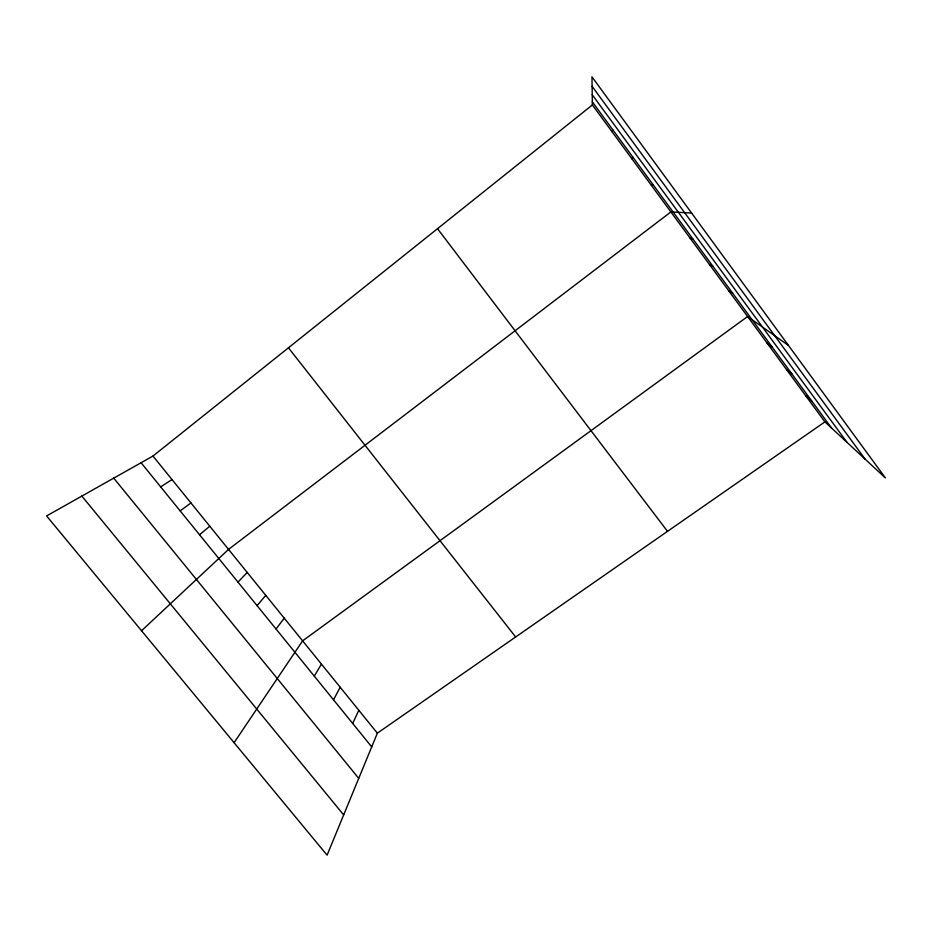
<?xml version="1.0" encoding="UTF-8"?>
<svg xmlns="http://www.w3.org/2000/svg" width="932" height="932" viewBox="0 0 932 932"><rect width="100%" height="100%" fill="white"/><g stroke="black" fill="none" stroke-linecap="round" stroke-linejoin="round"><path stroke-width="1.4" d="M612.173 131.925L612.708 129.665M824.902 421.87L377.367 733.169L327.085 855.168L46.6 515.932L152.965 456.051L592.379 104.943L591.96 76.832L885.4 477.953L824.902 421.87L592.379 104.943M352.669 723.418L358.82 710.266M333.528 699.827L340.18 687.245M314.27 676.119L321.447 664.108M234.095 742.699L302.609 640.843L747.604 316.519L788.437 345.411M276.035 629.018L284.237 618.161M631.849 158.743L632.968 157.287M257.057 605.637L265.771 595.35M237.986 582.127L247.201 572.423M141.536 630.754L228.55 549.391L670.865 211.925L691.602 213.044M199.53 534.747L209.793 526.231M180.144 510.876L190.944 502.954M160.665 486.865L172.001 479.561M651.41 185.41L653.111 184.746M690.216 238.289L693.047 239.186M709.45 264.513L712.84 266.179M728.579 290.586L732.517 293.009M767.094 343.081L772.127 347.019M786.468 369.491L792.06 374.186M805.737 395.762L811.865 401.191M81.853 496.08L343.675 814.918M113.727 478.139L358.738 778.371M152.965 456.051L377.367 733.169M141.082 462.738L371.717 746.882M288.442 347.799L515.652 636.975M437.516 228.69L667.51 531.357M592.1 86.315L865.129 459.161M592.228 94.749L846.99 442.339M592.333 101.879L831.565 428.044"/></g></svg>
